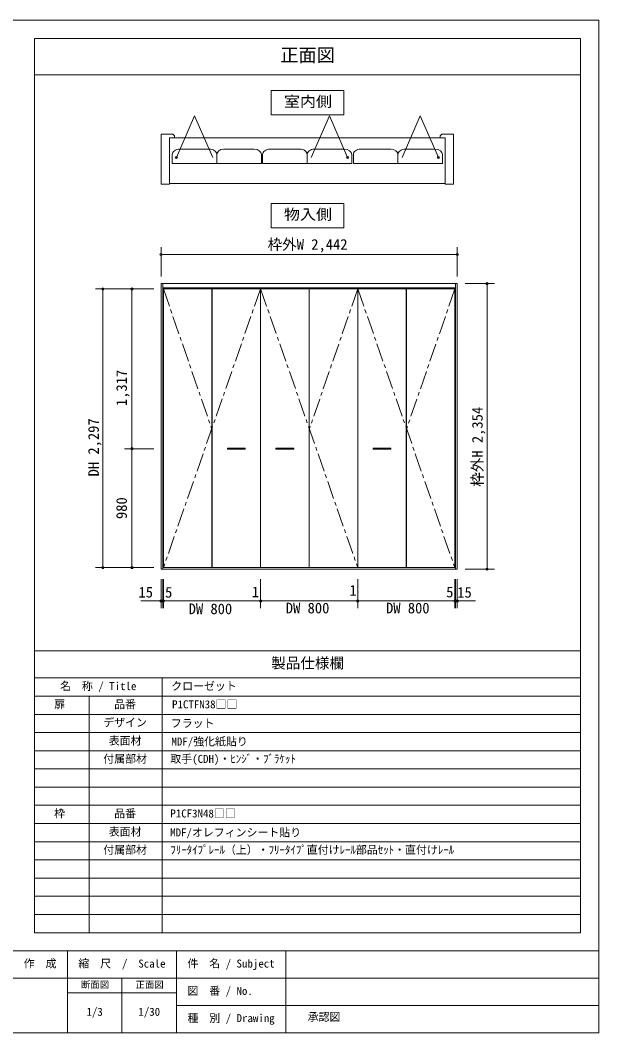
# Model space of a CAD drawing. Units: millimetres on the paper, with parts at other scales. Extents: x -195 to 200, y -135 to 144.
# Drawn here: x 40.6 to 199.6, y -134.6 to 143.7 of the extents above; entities that cross this region are included whole.
import ezdxf
from ezdxf.enums import TextEntityAlignment as Align

# ---------------------------------------------------------------- set-up
doc = ezdxf.new("R2010")
doc.units = ezdxf.units.MM
doc.header["$PDMODE"] = 32
doc.header["$PDSIZE"] = 0.6
doc.linetypes.add('CHAIN1', pattern=[8, 5, -1, 1, -1])
for name, color, linetype, lineweight in [('0-0_0', 7, 'Continuous', 18), ('1-0_H-SYM', 7, 'Continuous', 9), ('1-1_NOTE$01', 7, 'Continuous', 18)]:
    doc.layers.add(name, color=color, linetype=linetype, lineweight=lineweight)
doc.styles.add('ＭＳ ゴシック', font='')
doc.styles.get('ＭＳ ゴシック').set_extended_font_data('MS Gothic')

msp = doc.modelspace()

# ---------------------------------------------------------------- linework, layer by layer
at = {"layer": '0-0_0'}
for p, q in [((199.562, 143.677), (199.562, -134.573)), ((44.562, 138.677), (44.562, -107.073)), ((44.562, 138.677), (194.562, 138.677)), ((194.562, 138.677), (194.562, -107.073)), ((44.562, 128.677), (194.562, 128.677)), ((44.562, -29.573), (194.562, -29.573)), ((44.562, -37.073), (194.562, -37.073)), ((79.562, -37.073), (79.562, -107.073)), ((44.562, -42.073), (194.562, -42.073)), ((59.562, -42.073), (59.562, -107.073)), ((44.562, -47.073), (194.562, -47.073)), ((44.562, -52.073), (194.562, -52.073)), ((44.562, -57.073), (194.562, -57.073)), ((44.562, -62.073), (194.562, -62.073)), ((44.562, -67.073), (194.562, -67.073)), ((44.562, -72.073), (194.562, -72.073)), ((44.562, -77.073), (194.562, -77.073)), ((44.562, -82.073), (194.562, -82.073)), ((44.562, -87.073), (194.562, -87.073)), ((44.562, -92.073), (194.562, -92.073)), ((44.562, -97.073), (194.562, -97.073)), ((44.562, -102.073), (194.562, -102.073)), ((194.562, -107.073), (44.562, -107.073)), ((44.562, -107.073), (194.562, -107.073)), ((-195.438, -112.073), (199.562, -112.073)), ((53.562, -112.073), (53.562, -134.573)), ((83.562, -134.573), (83.562, -112.073)), ((113.562, -134.573), (113.562, -112.073)), ((199.562, -119.573), (-115.438, -119.573)), ((68.562, -119.573), (68.562, -134.573)), ((53.562, -123.573), (83.562, -123.573)), ((199.562, -127.073), (83.562, -127.073)), ((199.562, -134.573), (-195.438, -134.573))]:
    msp.add_line(p, q, dxfattribs=at)
msp.add_lwpolyline([(-195.438, -134.573), (-195.438, 143.677), (199.562, 143.677)], dxfattribs=at)
at = {"layer": '1-0_H-SYM', "color": 4}
for p, q in [((83.517, 105.973), (88.513, 117.399)), ((93.509, 105.973), (88.513, 117.399)), ((120.565, 105.973), (125.561, 117.399)), ((130.557, 105.973), (125.561, 117.399)), ((145.518, 105.973), (150.514, 117.399)), ((155.51, 105.973), (150.514, 117.399)), ((79.296, 81.299), (79.296, 73.299)), ((160.696, 81.299), (160.696, 73.299)), ((79.229, 79.299), (160.729, 79.299)), ((61.296, 69.832), (77.296, 69.832)), ((63.296, 69.832), (63.296, -6.734)), ((71.296, -6.734), (71.296, 69.832)), ((170.882, 71.299), (162.882, 71.299)), ((168.882, -7.168), (168.882, 71.299)), ((69.296, 25.932), (77.296, 25.932)), ((61.296, -6.734), (77.296, -6.734)), ((170.882, -7.168), (162.882, -7.168)), ((79.296, -17.901), (79.296, -9.901)), ((79.796, -17.901), (79.796, -9.901)), ((79.962, -17.901), (79.962, -9.901)), ((106.629, -17.901), (106.629, -9.901)), ((106.662, -17.901), (106.662, -9.901)), ((133.329, -17.901), (133.329, -9.901)), ((133.362, -17.901), (133.362, -9.901)), ((160.029, -17.901), (160.029, -9.901)), ((160.196, -17.901), (160.196, -9.901)), ((160.696, -17.901), (160.696, -9.901)), ((73.763, -15.901), (165.707, -15.901))]:
    msp.add_line(p, q, dxfattribs=at)
at = {"layer": '1-0_H-SYM', "lineweight": 18}
for p, q in [((79.296, 71.299), (79.296, -7.168)), ((79.796, -7.168), (79.796, 71.299)), ((79.796, 70.099), (160.196, 70.099)), ((79.962, -6.734), (79.962, 69.832)), ((106.629, 69.832), (79.962, 69.832)), ((93.279, -6.734), (93.279, 69.832)), ((93.312, 69.832), (93.312, -6.734)), ((106.629, 69.832), (106.629, -6.734)), ((106.662, -6.734), (106.662, 69.832)), ((133.329, 69.832), (133.329, -6.734)), ((133.362, 69.832), (133.362, -6.734)), ((133.362, 69.832), (160.029, 69.832)), ((146.679, 69.832), (146.679, -6.734)), ((146.712, -6.734), (146.712, 69.832)), ((160.029, -6.734), (160.029, 69.832)), ((160.196, -7.168), (160.196, 71.299)), ((160.696, 71.299), (160.696, -7.168)), ((79.962, -6.734), (93.279, -6.734)), ((93.312, -6.734), (106.629, -6.734)), ((106.662, -6.734), (119.979, -6.734)), ((120.012, -6.734), (133.329, -6.734)), ((146.679, -6.734), (133.362, -6.734)), ((160.029, -6.734), (146.712, -6.734))]:
    msp.add_line(p, q, dxfattribs=at)
at = {"layer": '1-0_H-SYM', "lineweight": 20}
for p, q in [((79.296, 71.299), (160.696, 71.299)), ((97.521, 25.841), (97.521, 26.024)), ((97.571, 26.074), (102.371, 26.074)), ((97.571, 25.791), (102.371, 25.791)), ((102.421, 25.841), (102.421, 26.024)), ((110.871, 25.841), (110.871, 26.024)), ((115.721, 26.074), (110.921, 26.074)), ((115.721, 25.791), (110.921, 25.791)), ((115.771, 25.841), (115.771, 26.024)), ((137.571, 25.841), (137.571, 26.024)), ((137.621, 26.074), (142.421, 26.074)), ((137.621, 25.791), (142.421, 25.791)), ((142.471, 25.841), (142.471, 26.024)), ((79.296, -7.168), (160.696, -7.168))]:
    msp.add_line(p, q, dxfattribs=at)
at = {"layer": '1-0_H-SYM', "color": 4, "linetype": 'CHAIN1'}
for p, q in [((106.629, 69.832), (79.962, -6.734)), ((79.962, 69.832), (93.296, 31.157)), ((106.662, 69.832), (133.329, -6.734)), ((133.329, 69.832), (119.996, 31.157)), ((133.362, 69.832), (160.029, -6.734)), ((160.029, 69.832), (146.696, 31.157))]:
    msp.add_line(p, q, dxfattribs=at)
at = {"layer": '1-0_H-SYM', "lineweight": 18}
for points in [[(109.562, 117.663), (129.562, 117.663), (129.562, 124.329), (109.562, 124.329)], [(109.562, 86.632), (129.562, 86.632), (129.562, 93.298), (109.562, 93.298)]]:
    msp.add_lwpolyline(points, close=True, dxfattribs=at)
for points in [[(119.979, -6.734), (119.979, 69.832), (106.662, 69.832)], [(133.329, 69.832), (120.012, 69.832), (120.012, -6.734)]]:
    msp.add_lwpolyline(points, dxfattribs=at)
at = {"layer": '1-0_H-SYM', "lineweight": 20}
for centre, start, end in [((97.571, 26.024), 90, 180), ((97.571, 25.841), 180, 270), ((102.371, 26.024), 0, 90), ((102.371, 25.841), 270, 0), ((110.921, 26.024), 90, 180), ((110.921, 25.841), 180, 270), ((115.721, 26.024), 0, 90), ((115.721, 25.841), 270, 0), ((137.621, 26.024), 90, 180), ((137.621, 25.841), 180, 270), ((142.421, 26.024), 0, 90), ((142.421, 25.841), 270, 0)]:
    msp.add_arc(centre, 0.05, start, end, dxfattribs=at)
at = {"layer": '1-0_H-SYM'}
for p in [(83.517, 105.973), (130.557, 105.973), (155.51, 105.973)]:
    msp.add_point(p, dxfattribs=at)
at = {"layer": '1-0_H-SYM', "color": 4}
for p in [(79.296, 79.299), (160.696, 79.299), (63.296, 69.832), (71.296, 69.832), (168.882, 71.299), (71.296, 25.932), (63.296, -6.734), (71.296, -6.734), (168.882, -7.168), (79.296, -15.901), (79.796, -15.901), (79.962, -15.901), (106.629, -15.901), (106.662, -15.901), (133.329, -15.901), (133.362, -15.901), (160.029, -15.901), (160.196, -15.901), (160.696, -15.901)]:
    msp.add_point(p, dxfattribs=at)
at = {"layer": '1-1_NOTE$01'}
for p, q in [((79.328, 98.626), (79.328, 112.404)), ((82.542, 112.404), (79.328, 112.404)), ((81.624, 111.332), (157.403, 111.332)), ((81.624, 98.626), (81.624, 111.332)), ((82.542, 112.404), (83.002, 111.944)), ((83.002, 111.944), (83.002, 111.332)), ((156.485, 112.404), (159.7, 112.404)), ((157.403, 98.626), (157.403, 111.332)), ((159.7, 98.626), (159.7, 112.404)), ((82.389, 104.29), (82.389, 106.739)), ((84.379, 108.27), (93.004, 108.27)), ((94.637, 104.29), (94.637, 106.739)), ((96.479, 108.266), (104.894, 108.266)), ((106.884, 106.739), (106.884, 104.29)), ((107.19, 104.29), (107.19, 106.739)), ((109.18, 108.27), (117.376, 108.27)), ((119.437, 106.739), (119.437, 104.29)), ((121.427, 108.27), (129.694, 108.27)), ((131.684, 106.739), (131.684, 104.29)), ((132.144, 104.29), (132.144, 106.739)), ((134.134, 108.27), (142.401, 108.27)), ((144.391, 104.29), (144.391, 106.739)), ((146.381, 108.27), (154.648, 108.27)), ((106.884, 104.29), (82.389, 104.29)), ((131.684, 104.29), (107.19, 104.29)), ((81.624, 98.626), (79.328, 98.626)), ((81.624, 98.779), (157.403, 98.779)), ((157.403, 98.626), (159.7, 98.626))]:
    msp.add_line(p, q, dxfattribs=at)
for points in [[(156.485, 112.404), (156.026, 111.944), (156.026, 111.332)], [(156.638, 106.739), (156.638, 104.29), (132.144, 104.29)]]:
    msp.add_lwpolyline(points, dxfattribs=at)
for centre, start_param, end_param in [((84.379, 106.739), 1.5707963, 3.1415927), ((92.646, 106.739), 6.2831853, 7.6735165), ((96.627, 106.739), 1.6451562, 3.1415927), ((104.894, 106.739), 6.2831853, 7.8539816), ((109.18, 106.739), 1.5707963, 3.1415927), ((117.447, 106.739), 6.2831853, 7.8897727), ((121.427, 106.739), 1.5707963, 3.1415927), ((129.694, 106.739), 6.2831853, 7.8539816), ((134.134, 106.739), 1.5707963, 3.1415927), ((142.401, 106.739), 6.2831853, 7.8539816), ((146.381, 106.739), 1.5707963, 3.1415927), ((154.648, 106.739), 6.2831853, 7.8539816)]:
    msp.add_ellipse(centre, major_axis=(1.99, 0), ratio=0.769231, start_param=start_param, end_param=end_param, dxfattribs=at)

# ---------------------------------------------------------------- texts
at = {"layer": '0-0_0', "style": 'ＭＳ ゴシック'}
for s, height, p in [('正面図', 3.666, (112.062, 131.177)), ('製品仕様欄', 2.933, (109.562, -35.323)), ('名\u3000称 / Title', 2.199, (51.562, -41.073)), ('クローゼット', 2.199, (82.106, -41.073)), ('扉', 2.199, (49.937, -46.073)), ('品番', 2.199, (66.437, -46.073)), ('P1CTFN38□□', 2.199, (82.322, -46.073)), ('デザイン', 2.199, (63.437, -51.073)), ('フラット', 2.199, (81.977, -51.288)), ('表面材', 2.199, (64.937, -56.073)), ('MDF/強化紙貼り', 2.199, (82.15, -56.298)), ('付属部材', 2.199, (63.437, -61.073)), ('取手(CDH)・ﾋﾝｼﾞ・ﾌﾞﾗｹｯﾄ', 2.199, (81.855, -61.073)), ('枠', 2.199, (49.937, -76.073)), ('品番', 2.199, (66.437, -76.073)), ('P1CF3N48□□', 2.199, (81.855, -76.073)), ('表面材', 2.199, (64.937, -81.073)), ('MDF/オレフィンシート貼り', 2.199, (81.805, -81.298)), ('付属部材', 2.199, (63.437, -86.073)), ('ﾌﾘｰﾀｲﾌﾟﾚｰﾙ（上）・ﾌﾘｰﾀｲﾌﾟ直付けﾚｰﾙ部品ｾｯﾄ・直付けﾚｰﾙ', 2.199, (81.855, -86.073)), ('作\u3000成', 2.199, (41.562, -117.323)), ('縮\u3000尺\u3000/\u3000Scale', 2.199, (56.562, -117.323)), ('件\u3000名 / Subject', 2.199, (86.562, -117.323)), ('断面図', 1.833, (57.312, -122.823)), ('正面図', 1.833, (72.312, -122.823)), ('図\u3000番 / No.', 2.199, (86.547, -124.823)), ('1/3', 2.199, (58.812, -130.573)), ('1/30', 2.199, (73.062, -130.573)), ('種\u3000別 / Drawing', 2.199, (86.562, -132.323)), ('承認図', 2.199, (119.58, -131.966))]:
    msp.add_text(s, height=height, dxfattribs=at).set_placement(p, align=Align.BOTTOM_LEFT)
at = {"layer": '1-0_H-SYM', "style": 'ＭＳ ゴシック', "width": 1.1}
for s, p in [('室内側', (113.062, 118.996)), ('物入側', (113.062, 87.965))]:
    msp.add_text(s, height=2.933, dxfattribs=at).set_placement(p, align=Align.BOTTOM_LEFT)
at = {"layer": '1-0_H-SYM', "style": 'ＭＳ ゴシック'}
for s, p in [('枠外W 2,442', (108.579, 79.738)), ('15', (73.107, -15.845)), ('5', (80.406, -15.865)), ('1', (104.25, -15.758)), ('1', (131.078, -15.332)), ('5', (157.64, -15.803)), ('15', (160.688, -15.887)), ('DW 800', (86.879, -20.421)), ('DW 800', (113.579, -20.201)), ('DW 800', (141.112, -20.201))]:
    msp.add_text(s, height=2.933, dxfattribs=at).set_placement(p, align=Align.BOTTOM_LEFT)
for s, p in [('1,317', (70.796, 37.649)), ('枠外H 2,354', (168.554, 15.466)), ('DH 2,297', (63.092, 18.316)), ('980', (70.796, 6.599))]:
    msp.add_text(s, height=2.933, rotation=90, dxfattribs=at).set_placement(p, align=Align.BOTTOM_LEFT)

doc.saveas('drawing.dxf')
